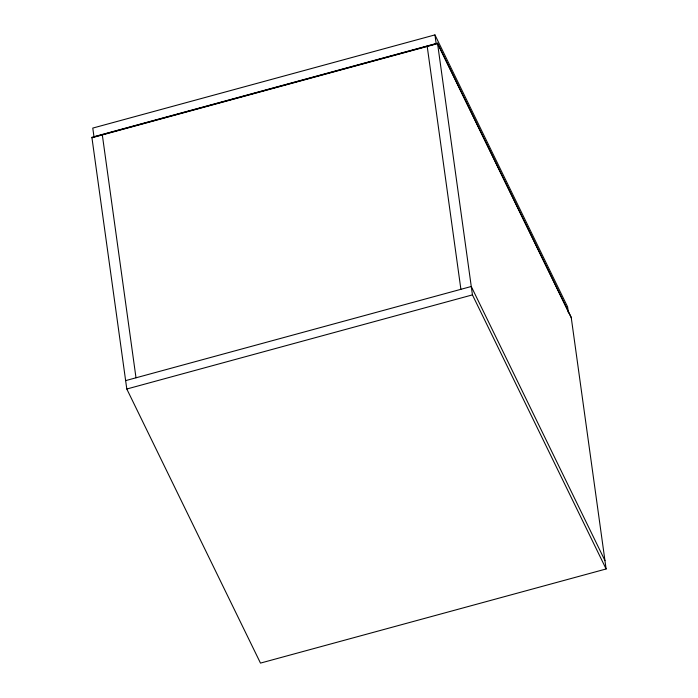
<?xml version="1.0" encoding="UTF-8"?>
<svg xmlns="http://www.w3.org/2000/svg" width="698" height="698" viewBox="0 0 698 698"><rect width="100%" height="100%" fill="white"/><g stroke="black" fill="none" stroke-linecap="round" stroke-linejoin="round"><path stroke-width="1.05" d="M434.941 34.9L92.773 128.083L94.003 136.939L436.171 43.756L434.941 34.9L567.596 306.884L568.416 312.791M437.515 43.163L91.883 137.288L126.8 389.013L260.485 663.1L606.117 568.975L571.2 317.258L437.515 43.163L472.433 294.888L606.117 568.975M91.953 137.75L437.585 43.634L571.261 317.721M125.64 380.619L471.263 286.494L604.948 560.59M126.8 389.013L472.433 294.888M427.15 45.989L460.898 289.321M102.257 134.461L136.005 377.793"/></g></svg>
